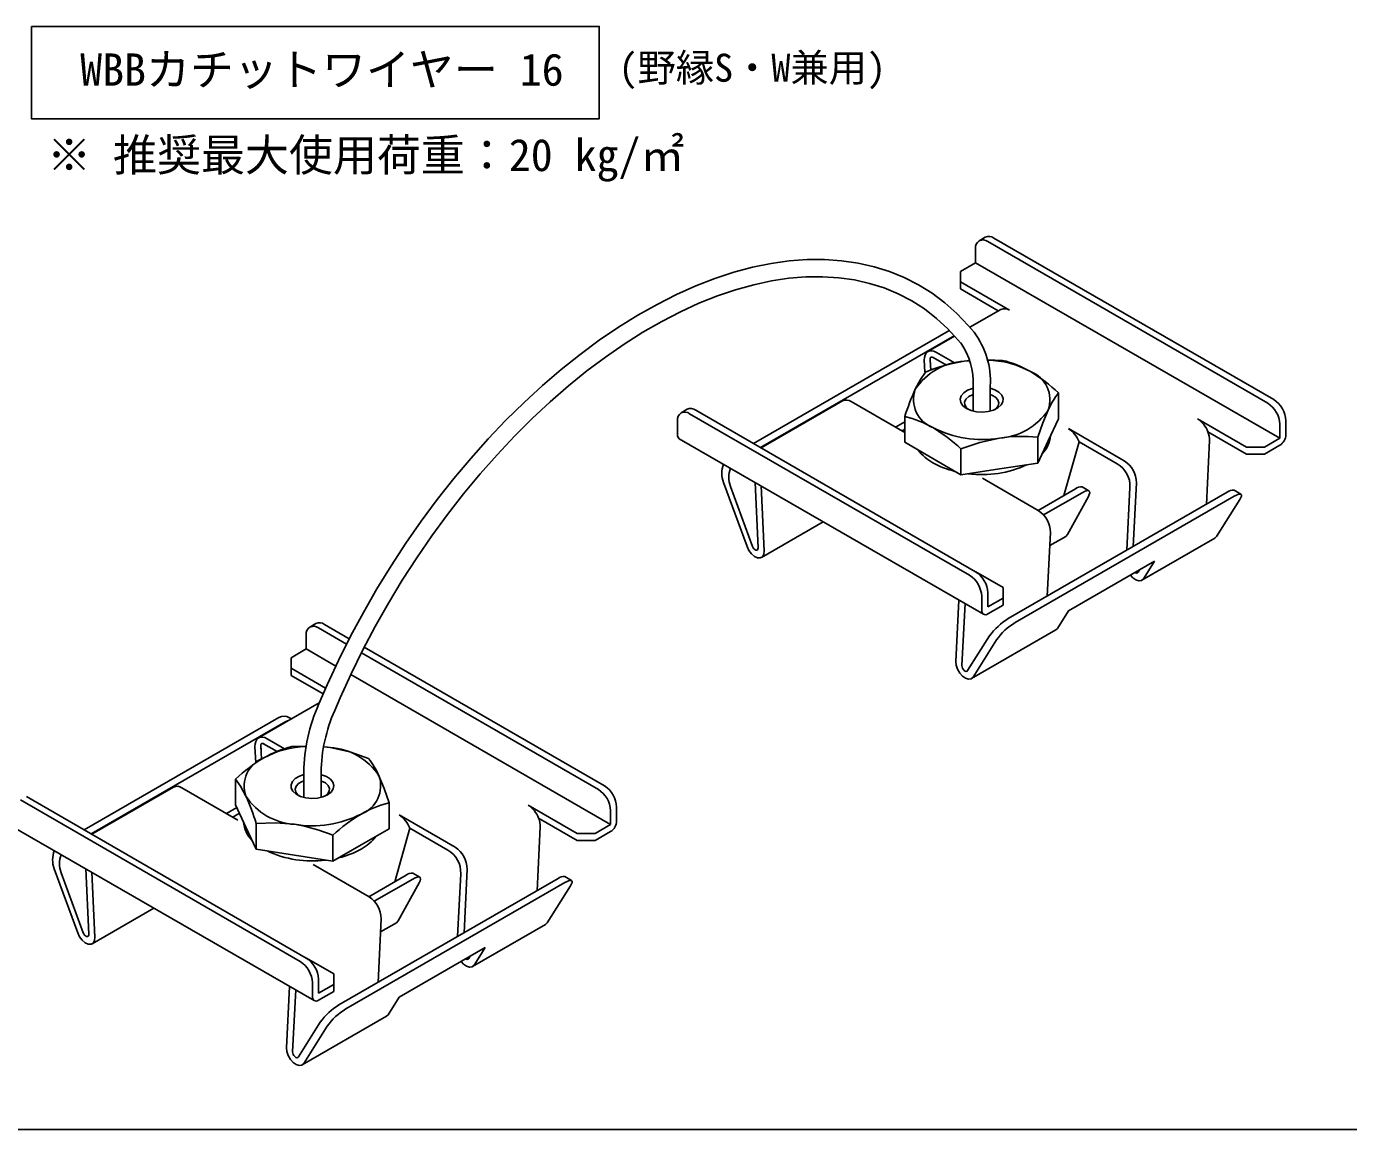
# Model space of a CAD drawing. Units: millimetres on the paper. Extents: x -141 to 141, y -98 to 97.
# Drawn here: x -45.2 to 23.9, y -97.8 to -40.1 of the extents above; entities that cross this region are included whole.
import ezdxf
from ezdxf.enums import TextEntityAlignment as Align

# ---------------------------------------------------------------- set-up
doc = ezdxf.new("R2010")
doc.units = ezdxf.units.MM
doc.layers.add('0-0_文字･図枠･寸法', color=7, linetype='Continuous')
doc.layers.add('0-1_0', color=7, linetype='Continuous')
doc.styles.add('ＭＳ ゴシック', font='')
doc.styles.get('ＭＳ ゴシック').set_extended_font_data('MS Gothic')

msp = doc.modelspace()

# ---------------------------------------------------------------- linework, layer by layer
at = {"layer": '0-0_文字･図枠･寸法'}
msp.add_line((-140.983, -97.813), (141.017, -97.813), dxfattribs=at)
msp.add_lwpolyline([(-44.968, -40.115), (-44.968, -44.941), (-15.27, -44.941), (-15.27, -40.115)], close=True, dxfattribs=at)
at = {"layer": '0-1_0'}
for p, q in [((4.917, -51.14), (4.598, -51.324)), ((4.412, -51.736), (4.412, -52.471)), ((5.048, -51.368), (19.686, -59.818)), ((20.004, -59.634), (5.367, -51.184)), ((4.412, -52.471), (3.616, -52.93)), ((4.412, -52.471), (20.322, -61.655)), ((3.616, -53.848), (3.616, -53.481)), ((3.616, -53.848), (5.599, -54.993)), ((5.731, -54.917), (4.114, -55.85)), ((2.98, -56.053), (-7.202, -61.931)), ((3.294, -56.289), (-6.841, -62.139)), ((3.315, -56.311), (1.912, -57.121)), ((2.98, -56.053), (3.058, -56.016)), ((3.335, -57.727), (2.362, -57.166)), ((1.756, -58.187), (1.727, -57.574)), ((2.035, -57.529), (2.062, -58.104)), ((2.883, -57.834), (2.186, -57.431)), ((4.097, -57.588), (3.807, -57.625)), ((4.101, -57.601), (3.807, -57.625)), ((5.816, -57.58), (5.019, -57.548)), ((4.28, -58.921), (4.28, -59.267)), ((4.28, -59.267), (4.28, -60.23)), ((5.18, -59.267), (5.18, -58.921)), ((5.18, -60.23), (5.18, -59.267)), ((8.748, -60.636), (8.748, -59.282)), ((-10.675, -60.141), (-10.993, -60.325)), ((-2.542, -59.692), (-6.811, -62.157)), ((-2.092, -59.737), (0.712, -61.356)), ((-11.18, -60.737), (-11.18, -61.472)), ((4.094, -68.819), (-10.543, -60.369)), ((-10.225, -60.185), (4.412, -68.635)), ((0.712, -60.799), (0.23, -61.078)), ((8.748, -60.636), (8.205, -61.794)), ((20.64, -61.472), (20.64, -60.737)), ((0.712, -61.184), (0.563, -61.27)), ((12.189, -62.838), (9.27, -61.153)), ((18.572, -62.482), (16.559, -61.32)), ((20.322, -61.655), (20.322, -60.92)), ((-11.087, -61.678), (4.823, -70.862)), ((7.662, -62.952), (7.662, -61.598)), ((8.205, -61.794), (7.662, -62.952)), ((9.034, -64.642), (9.821, -61.839)), ((11.811, -62.988), (9.821, -61.839)), ((16.643, -61.777), (16.478, -65.111)), ((19.526, -62.114), (20.322, -61.655)), ((3.644, -63.567), (2.178, -62.717)), ((7.662, -62.952), (5.653, -63.26)), ((-8.771, -63.965), (-7.544, -67.322)), ((-7.263, -67.31), (-8.41, -64.173)), ((-7.124, -63.965), (-6.964, -67.386)), ((-6.646, -67.549), (-6.806, -64.149)), ((4.772, -63.75), (7.691, -65.435)), ((9.627, -64.299), (7.675, -65.426)), ((10.341, -64.407), (9.988, -64.203)), ((12.322, -67.51), (12.485, -64.224)), ((12.825, -63.981), (12.659, -67.316)), ((17.575, -64.478), (6.119, -71.091)), ((17.935, -64.687), (6.48, -71.299)), ((9.98, -64.503), (7.966, -65.666)), ((9.217, -66.69), (10.311, -64.694)), ((18.231, -64.857), (17.004, -66.797)), ((18.286, -64.584), (17.925, -64.376)), ((-6.785, -67.889), (-3.556, -66.025)), ((8.161, -69.912), (8.326, -66.578)), ((8.292, -67.268), (9.125, -66.787)), ((9.125, -66.787), (9.217, -66.69)), ((13.102, -69.083), (16.921, -66.879)), ((17.004, -66.797), (16.921, -66.879)), ((9.263, -70.689), (13.761, -68.092)), ((13.761, -68.092), (13.451, -68.582)), ((12.905, -68.666), (12.985, -68.54)), ((13.481, -68.535), (13.186, -69.002)), ((5.048, -69.738), (5.048, -70.472)), ((3.538, -70.12), (3.379, -73.336)), ((3.696, -73.54), (3.857, -70.304)), ((4.73, -70.656), (4.73, -69.921)), ((5.048, -70.472), (5.844, -70.013)), ((5.844, -70.381), (5.048, -70.84)), ((5.844, -70.381), (5.844, -70.013)), ((8.687, -71.598), (9.263, -70.689)), ((-30.085, -71.346), (-30.404, -71.53)), ((-29.954, -71.574), (-28.484, -72.423)), ((-28.341, -72.138), (-29.635, -71.391)), ((4.193, -74.227), (8.604, -71.68)), ((8.604, -71.68), (8.687, -71.598)), ((-30.59, -71.942), (-30.59, -72.677)), ((-14.998, -79.841), (-27.56, -72.589)), ((5.142, -71.997), (3.995, -73.81)), ((4.276, -74.145), (5.503, -72.205)), ((-30.59, -72.677), (-31.386, -73.136)), ((-30.59, -72.677), (-29.046, -73.568)), ((-27.705, -72.872), (-15.316, -80.024)), ((-31.386, -74.055), (-31.386, -73.687)), ((-31.386, -74.055), (-29.707, -75.024)), ((-28.267, -74.018), (-14.68, -81.861)), ((-29.91, -75.491), (-33.09, -77.327)), ((-32.022, -76.259), (-42.204, -82.137)), ((-31.661, -76.468), (-41.843, -82.345)), ((-31.367, -76.333), (-31.472, -76.272)), ((-31.73, -77.897), (-32.64, -77.372)), ((-33.235, -78.64), (-33.275, -77.781)), ((-32.967, -77.734), (-32.934, -78.443)), ((-32.123, -78.037), (-32.826, -77.632)), ((-30.592, -77.753), (-31.348, -77.785)), ((-29.683, -77.79), (-29.34, -77.833)), ((-30.722, -79.127), (-30.722, -79.473)), ((-30.722, -79.473), (-30.722, -80.436)), ((-29.822, -79.473), (-29.822, -79.127)), ((-29.822, -80.436), (-29.822, -79.473)), ((-37.544, -79.899), (-41.813, -82.363)), ((-37.094, -79.943), (-34.175, -81.628)), ((-30.908, -89.025), (-45.545, -80.575)), ((-45.227, -80.392), (-30.59, -88.842)), ((-26.257, -82.078), (-26.257, -80.724)), ((-34.226, -80.969), (-34.772, -81.284)), ((-34.085, -81.272), (-34.439, -81.476)), ((-22.813, -83.045), (-25.732, -81.36)), ((-16.43, -82.688), (-18.443, -81.526)), ((-14.68, -81.861), (-14.68, -81.127)), ((-14.362, -81.678), (-14.362, -80.943)), ((-46.089, -81.884), (-30.179, -91.068)), ((-33.211, -83.154), (-33.749, -81.995)), ((-26.257, -82.078), (-27.726, -82.927)), ((-25.968, -84.848), (-25.181, -82.045)), ((-23.191, -83.194), (-25.181, -82.045)), ((-18.359, -81.983), (-18.524, -85.318)), ((-15.476, -82.321), (-14.68, -81.861)), ((-29.196, -83.775), (-29.196, -82.421)), ((-27.726, -82.927), (-29.196, -83.775)), ((-29.196, -83.775), (-31.204, -83.465)), ((-43.773, -84.171), (-42.546, -87.528)), ((-42.126, -84.171), (-41.966, -87.592)), ((-30.23, -83.956), (-27.311, -85.642)), ((-22.177, -84.187), (-22.343, -87.522)), ((-42.265, -87.517), (-43.412, -84.379)), ((-41.648, -87.755), (-41.808, -84.355)), ((-17.427, -84.684), (-28.883, -91.297)), ((-17.067, -84.893), (-28.522, -91.506)), ((-25.375, -84.505), (-27.327, -85.632)), ((-25.022, -84.709), (-27.036, -85.872)), ((-25.785, -86.896), (-24.691, -84.9)), ((-24.661, -84.613), (-25.014, -84.409)), ((-22.68, -87.717), (-22.517, -84.43)), ((-16.716, -84.791), (-17.077, -84.582)), ((-16.771, -85.064), (-17.998, -87.004)), ((-41.787, -88.095), (-38.558, -86.231)), ((-26.841, -90.119), (-26.676, -86.784)), ((-26.71, -87.474), (-25.877, -86.993)), ((-25.877, -86.993), (-25.785, -86.896)), ((-21.9, -89.289), (-18.081, -87.085)), ((-17.998, -87.004), (-18.081, -87.085)), ((-25.739, -90.895), (-21.241, -88.298)), ((-21.241, -88.298), (-21.521, -88.741)), ((-22.097, -88.873), (-22.017, -88.746)), ((-21.521, -88.741), (-21.816, -89.208)), ((-31.464, -90.326), (-31.623, -93.543)), ((-31.306, -93.746), (-31.145, -90.51)), ((-30.272, -90.862), (-30.272, -90.128)), ((-29.954, -89.944), (-29.954, -90.679)), ((-29.954, -90.679), (-29.158, -90.219)), ((-29.158, -90.587), (-29.158, -90.219)), ((-29.158, -90.587), (-29.954, -91.046)), ((-26.315, -91.805), (-25.739, -90.895)), ((-30.809, -94.433), (-26.398, -91.886)), ((-26.398, -91.886), (-26.315, -91.805)), ((-29.86, -92.203), (-31.007, -94.016)), ((-30.726, -94.351), (-29.499, -92.411))]:
    msp.add_line(p, q, dxfattribs=at)
for points in [[(4.329, -56.104), (4.029, -55.75), (3.436, -55.132), (2.802, -54.571), (2.131, -54.071), (1.423, -53.631), (0.681, -53.252), (-0.094, -52.936), (-0.9, -52.683), (-1.736, -52.494), (-2.599, -52.369), (-3.487, -52.308), (-4.398, -52.312), (-5.331, -52.381), (-6.282, -52.515), (-7.25, -52.713), (-8.231, -52.976), (-9.223, -53.302), (-10.224, -53.691), (-11.231, -54.141), (-12.242, -54.651), (-13.253, -55.221), (-14.263, -55.848), (-15.268, -56.53), (-16.267, -57.267), (-17.258, -58.056), (-18.236, -58.895), (-19.201, -59.782), (-20.15, -60.715), (-21.081, -61.692), (-21.991, -62.71), (-22.878, -63.766), (-23.741, -64.858), (-24.576, -65.984), (-25.382, -67.14), (-26.157, -68.324), (-26.9, -69.533), (-27.607, -70.763), (-28.278, -72.012), (-28.911, -73.277)], [(-29.106, -75.901), (-28.821, -75.236), (-28.247, -73.976), (-27.634, -72.728), (-26.982, -71.494), (-26.294, -70.277), (-25.571, -69.082), (-24.815, -67.91), (-24.028, -66.766), (-23.213, -65.651), (-22.37, -64.569), (-21.503, -63.523), (-20.614, -62.515), (-19.705, -61.548), (-18.778, -60.623), (-17.836, -59.745), (-16.882, -58.914), (-15.917, -58.134), (-14.944, -57.405), (-13.967, -56.73), (-12.986, -56.11), (-12.006, -55.547), (-11.029, -55.042), (-10.056, -54.597), (-9.092, -54.212), (-8.137, -53.888), (-7.195, -53.626), (-6.268, -53.426), (-5.357, -53.29), (-4.467, -53.216), (-3.597, -53.205), (-2.75, -53.258), (-1.929, -53.374), (-1.134, -53.553), (-0.368, -53.794), (0.367, -54.099), (1.07, -54.466), (1.739, -54.894), (2.371, -55.383), (2.964, -55.93)], [(6.181, -54.961), (3.616, -53.481), (3.616, -52.93)], [(2.964, -55.93), (3.488, -56.5), (3.63, -56.671)], [(2.362, -57.166), (2.234, -57.106), (2.111, -57.08), (1.998, -57.088), (1.9, -57.128), (1.821, -57.201), (1.765, -57.303), (1.733, -57.429), (1.727, -57.574)], [(2.047, -57.789), (2.047, -57.779), (2.046, -57.769), (2.046, -57.759), (2.045, -57.749), (2.045, -57.738), (2.044, -57.728), (2.044, -57.718), (2.044, -57.708), (2.043, -57.697), (2.043, -57.687), (2.042, -57.676), (2.042, -57.665), (2.041, -57.654), (2.041, -57.643), (2.04, -57.632), (2.039, -57.621), (2.039, -57.609), (2.038, -57.597), (2.038, -57.585), (2.037, -57.573), (2.036, -57.56), (2.036, -57.547), (2.035, -57.535), (2.035, -57.522), (2.035, -57.509), (2.035, -57.496), (2.036, -57.484), (2.037, -57.472), (2.039, -57.461), (2.042, -57.451), (2.046, -57.442), (2.051, -57.433), (2.057, -57.426), (2.064, -57.42), (2.073, -57.415), (2.083, -57.411), (2.094, -57.409), (2.105, -57.408), (2.117, -57.409)], [(2.117, -57.409), (2.128, -57.41), (2.139, -57.412), (2.15, -57.415), (2.16, -57.419), (2.17, -57.423), (2.18, -57.428), (2.19, -57.433), (2.199, -57.439), (2.208, -57.444)], [(1.798, -58.196), (1.532, -58.573), (1.255, -59.091)], [(3.933, -60.092), (3.748, -59.951), (3.636, -59.786), (3.606, -59.61), (3.659, -59.436), (3.791, -59.277), (3.993, -59.144), (4.25, -59.047), (4.28, -59.039)], [(4.28, -59.368), (4.253, -59.377), (4.049, -59.478), (3.906, -59.609), (3.836, -59.759), (3.845, -59.913), (3.933, -60.06), (4.023, -60.139)], [(5.18, -59.039), (5.412, -59.118), (5.628, -59.243), (5.778, -59.398), (5.85, -59.57), (5.838, -59.746), (5.745, -59.915), (5.576, -60.062), (5.345, -60.178), (5.068, -60.254), (4.766, -60.283), (4.461, -60.265), (4.176, -60.2), (3.933, -60.092)], [(5.437, -60.139), (5.491, -60.096), (5.599, -59.954), (5.63, -59.8), (5.58, -59.648), (5.456, -59.511), (5.266, -59.401), (5.18, -59.368)], [(2.178, -62.717), (0.712, -61.866), (0.712, -60.512)], [(7.662, -61.598), (7.928, -60.84), (8.205, -60.177)], [(19.526, -62.114), (18.572, -62.114), (16.008, -60.634)], [(5.653, -63.26), (3.644, -63.567), (3.644, -62.213), (4.628, -61.872), (5.653, -61.643)], [(20.322, -62.023), (19.526, -62.482), (18.572, -62.482)], [(10.311, -64.694), (10.358, -64.592), (10.38, -64.508), (10.374, -64.445), (10.341, -64.407), (10.282, -64.393), (10.201, -64.405), (10.099, -64.442), (9.98, -64.503)], [(18.231, -64.857), (18.286, -64.759), (18.313, -64.679), (18.313, -64.62), (18.286, -64.584), (18.232, -64.573), (18.153, -64.587), (18.053, -64.625), (17.935, -64.687)], [(-7.544, -67.322), (-7.445, -67.525), (-7.31, -67.704), (-7.154, -67.837), (-6.994, -67.91), (-6.849, -67.914), (-6.735, -67.849), (-6.664, -67.723), (-6.646, -67.549)], [(-6.964, -67.386), (-6.97, -67.444), (-6.993, -67.486), (-7.031, -67.508), (-7.08, -67.506), (-7.133, -67.482), (-7.185, -67.438), (-7.23, -67.378), (-7.263, -67.31)], [(4.428, -68.645), (5.844, -69.462), (5.844, -70.013)], [(13.186, -69.002), (13.087, -69.091), (12.952, -69.114), (12.796, -69.066), (12.636, -68.955), (12.508, -68.815)], [(12.752, -68.674), (12.775, -68.688), (12.827, -68.704), (12.872, -68.696), (12.905, -68.666)], [(-29.58, -74.73), (-31.386, -73.687), (-31.386, -73.136)], [(-28.911, -73.277), (-29.504, -74.555), (-29.936, -75.553)], [(3.379, -73.336), (3.397, -73.531), (3.467, -73.739), (3.581, -73.935), (3.726, -74.098), (3.886, -74.21), (4.042, -74.257), (4.177, -74.235), (4.276, -74.145)], [(3.995, -73.81), (3.963, -73.84), (3.918, -73.847), (3.865, -73.831), (3.812, -73.794), (3.764, -73.74), (3.726, -73.674), (3.702, -73.605), (3.696, -73.54)], [(-32.022, -76.259), (-31.891, -76.205), (-31.752, -76.189), (-31.611, -76.212), (-31.472, -76.272), (-31.472, -76.272)], [(-31.493, -76.406), (-31.53, -76.414), (-31.661, -76.468)], [(-32.64, -77.372), (-32.768, -77.313), (-32.891, -77.286), (-33.004, -77.294), (-33.102, -77.335), (-33.181, -77.407), (-33.237, -77.509), (-33.269, -77.635), (-33.275, -77.781)], [(-32.955, -77.994), (-32.955, -77.984), (-32.956, -77.974), (-32.956, -77.964), (-32.957, -77.954), (-32.957, -77.944), (-32.958, -77.934), (-32.958, -77.923), (-32.959, -77.913), (-32.959, -77.902), (-32.959, -77.892), (-32.96, -77.881), (-32.96, -77.87), (-32.961, -77.859), (-32.962, -77.848), (-32.962, -77.837), (-32.963, -77.826), (-32.963, -77.814), (-32.964, -77.802), (-32.964, -77.79), (-32.965, -77.778), (-32.966, -77.765), (-32.966, -77.752), (-32.967, -77.739), (-32.967, -77.726), (-32.967, -77.714), (-32.967, -77.701), (-32.966, -77.689), (-32.965, -77.677), (-32.963, -77.666), (-32.96, -77.656), (-32.956, -77.646), (-32.951, -77.638), (-32.945, -77.631), (-32.937, -77.625), (-32.928, -77.62), (-32.918, -77.617), (-32.907, -77.614), (-32.896, -77.614), (-32.884, -77.614)], [(-32.884, -77.614), (-32.873, -77.615), (-32.862, -77.618), (-32.851, -77.621), (-32.841, -77.625), (-32.831, -77.629), (-32.821, -77.634), (-32.812, -77.639), (-32.802, -77.645), (-32.793, -77.651)], [(-29.34, -77.833), (-29.483, -77.812), (-29.686, -77.798)], [(-27.332, -78.406), (-28.316, -78.064), (-29.34, -77.833)], [(-33.749, -81.995), (-34.287, -80.836), (-34.287, -79.482), (-34.024, -79.859), (-33.749, -80.378)], [(-29.476, -80.3), (-29.72, -80.407), (-30.005, -80.472), (-30.31, -80.49), (-30.612, -80.46), (-30.889, -80.384), (-31.12, -80.267), (-31.288, -80.119), (-31.38, -79.951), (-31.391, -79.774), (-31.318, -79.602), (-31.168, -79.448), (-30.952, -79.323), (-30.722, -79.245)], [(-29.822, -79.245), (-29.789, -79.254), (-29.532, -79.351), (-29.331, -79.484), (-29.2, -79.644), (-29.147, -79.818), (-29.179, -79.994), (-29.291, -80.159), (-29.476, -80.3)], [(-26.257, -80.724), (-26.52, -79.966), (-26.794, -79.303)], [(-30.722, -79.574), (-30.806, -79.606), (-30.996, -79.716), (-31.121, -79.853), (-31.171, -80.005), (-31.141, -80.159), (-31.034, -80.301), (-30.979, -80.346)], [(-29.565, -80.346), (-29.476, -80.267), (-29.388, -80.121), (-29.377, -79.966), (-29.447, -79.816), (-29.59, -79.685), (-29.793, -79.584), (-29.822, -79.574)], [(-15.476, -82.321), (-16.43, -82.321), (-18.994, -80.84)], [(-31.204, -83.465), (-33.211, -83.154), (-33.211, -81.8), (-32.228, -81.762), (-31.204, -81.848)], [(-14.68, -82.229), (-15.476, -82.688), (-16.43, -82.688)], [(-24.691, -84.9), (-24.644, -84.798), (-24.622, -84.714), (-24.628, -84.652), (-24.661, -84.613), (-24.72, -84.599), (-24.801, -84.611), (-24.903, -84.648), (-25.022, -84.709)], [(-16.771, -85.064), (-16.716, -84.966), (-16.689, -84.886), (-16.689, -84.826), (-16.716, -84.791), (-16.77, -84.779), (-16.849, -84.793), (-16.949, -84.831), (-17.067, -84.893)], [(-42.546, -87.528), (-42.447, -87.731), (-42.312, -87.91), (-42.156, -88.043), (-41.996, -88.116), (-41.851, -88.12), (-41.737, -88.056), (-41.666, -87.929), (-41.648, -87.755)], [(-41.966, -87.592), (-41.972, -87.65), (-41.995, -87.692), (-42.033, -87.714), (-42.082, -87.713), (-42.135, -87.688), (-42.187, -87.644), (-42.232, -87.584), (-42.265, -87.517)], [(-30.574, -88.851), (-29.158, -89.668), (-29.158, -90.219)], [(-21.816, -89.208), (-21.915, -89.297), (-22.05, -89.32), (-22.206, -89.273), (-22.366, -89.161), (-22.494, -89.021)], [(-22.25, -88.881), (-22.227, -88.894), (-22.175, -88.91), (-22.13, -88.902), (-22.097, -88.873)], [(-31.623, -93.543), (-31.605, -93.737), (-31.535, -93.945), (-31.421, -94.141), (-31.276, -94.305), (-31.116, -94.416), (-30.96, -94.463), (-30.825, -94.441), (-30.726, -94.351)], [(-31.007, -94.016), (-31.039, -94.046), (-31.084, -94.053), (-31.137, -94.038), (-31.19, -94), (-31.238, -93.946), (-31.276, -93.88), (-31.3, -93.811), (-31.306, -93.746)]]:
    msp.add_lwpolyline(points, dxfattribs=at)
for centre, radius, start, end in [((5.103, -51.552), 0.453, 54.38234, 114.30723), ((4.8, -51.673), 0.393, 50.79671, 189.21399), ((5.917, -55.332), 0.455, 54.53269, 114.15688), ((0.757, -58.72), 3.529, 356.73052, 35.48514), ((0.887, -58.681), 4.3, 356.79855, 36.82393), ((4.001, -60.918), 3.298, 93.37339, 146.37041), ((5.206, -66.379), 8.864, 99.07925, 112.60925), ((4.872, -62.645), 5.085, 61.70113, 88.22762), ((4.54, -62.884), 5.455, 59.81867, 76.46797), ((6.719, -59.643), 1.579, 340.23755, 69.11596), ((2.641, -65.803), 8.935, 46.87807, 58.70229), ((12.137, -64.065), 11.964, 155.43818, 162.72695), ((2.741, -59.625), 1.579, 160.23754, 249.11597), ((12.302, -62.049), 4.504, 142.09419, 155.44943), ((-10.489, -60.553), 0.453, 54.38234, 114.30723), ((-2.355, -60.102), 0.45, 54.18795, 114.50162), ((18.94, -60.983), 1.383, 2.6055, 57.39452), ((19.258, -60.799), 1.383, 2.6055, 57.39452), ((-10.792, -60.674), 0.393, 50.79671, 189.21399), ((-0.564, -65.816), 5.455, 59.81976, 76.46689), ((5.459, -58.351), 3.298, 273.37346, 326.37034), ((15.263, -61.797), 1.381, 20.22715, 57.36199), ((-10.962, -61.497), 0.219, 173.31355, 235.37539), ((4.723, -56.203), 5.519, 242.53837, 279.70013), ((-2.458, -68.728), 8.927, 46.8722, 58.70785), ((6.849, -61.409), 1.484, 314.4547, 355.30586), ((8.525, -62.317), 1.381, 20.22712, 57.36202), ((15.509, -61.75), 1.135, 358.63829, 22.26408), ((19.949, -61.44), 0.692, 302.60562, 357.39432), ((6.836, -69.572), 8.017, 84.08528, 98.48488), ((3.341, -60.813), 2.422, 216.94122, 241.3052), ((11.454, -63.995), 1.37, 0.59102, 57.57081), ((-7.56, -63.496), 1.298, 158.34146, 201.17536), ((-7.199, -63.704), 1.298, 158.3425, 201.17432), ((4.341, -59.089), 4.414, 240.66237, 256.79798), ((4.747, -57.975), 5.582, 262.55394, 294.85692), ((11.136, -64.157), 1.35, 357.16408, 60.00269), ((9.903, -64.608), 0.414, 78.16975, 131.74269), ((17.856, -64.792), 0.421, 80.6104, 131.90346), ((6.956, -66.592), 1.37, 0.59102, 57.57081), ((3.348, -69.984), 1.383, 2.6055, 57.39452), ((3.667, -69.8), 1.383, 2.6055, 57.39452), ((4.924, -70.688), 0.197, 170.78712, 309.20231), ((7.774, -73.856), 3.223, 120.90236, 144.7604), ((-30.202, -71.879), 0.393, 50.79671, 189.21399), ((-29.899, -71.759), 0.453, 54.38234, 114.30723), ((8.135, -74.064), 3.223, 120.90236, 144.7604), ((-21.538, -79.272), 9.185, 156.11555, 179.09508), ((-21.388, -79.305), 8.436, 156.20045, 178.79056), ((-30.416, -82.85), 5.082, 92.10628, 118.20226), ((-30.065, -83.14), 5.506, 103.47383, 119.99507), ((-29.537, -81.114), 3.286, 33.43909, 86.56629), ((-28.518, -85.586), 8.399, 120.78989, 133.38356), ((-32.257, -79.851), 1.583, 110.74234, 199.46055), ((-30.916, -81.166), 4.523, 24.33148, 37.60409), ((-28.287, -79.83), 1.583, 290.7422, 19.46085), ((-37.357, -80.308), 0.45, 54.18795, 114.50162), ((-16.062, -81.189), 1.383, 2.6055, 57.39452), ((-15.744, -81.006), 1.383, 2.6055, 57.39452), ((-31.007, -78.567), 3.287, 213.43953, 266.56585), ((-44.727, -85.345), 12.05, 17.11218, 24.34419), ((-24.974, -86.078), 5.506, 103.47342, 119.99547), ((-19.739, -82.004), 1.381, 20.22715, 57.36199), ((-30.266, -76.402), 5.526, 260.22908, 297.35708), ((-23.423, -88.53), 8.405, 120.79447, 133.37898), ((-26.477, -82.523), 1.381, 20.22712, 57.36202), ((-19.493, -81.956), 1.135, 358.63829, 22.26408), ((-32.396, -81.617), 1.479, 184.52425, 225.27202), ((-32.615, -90.596), 8.861, 67.30263, 80.83377), ((-15.053, -81.646), 0.692, 302.60489, 357.39505), ((-28.889, -81.012), 2.431, 298.57297, 322.90108), ((-42.562, -83.702), 1.298, 158.34184, 201.17499), ((-42.201, -83.91), 1.298, 158.34288, 201.17395), ((-30.29, -78.188), 5.575, 245.04699, 277.367), ((-29.888, -79.282), 4.428, 283.09221, 299.21525), ((-23.866, -84.363), 1.35, 357.16408, 60.00269), ((-23.548, -84.201), 1.37, 0.59102, 57.57081), ((-25.099, -84.814), 0.414, 78.16693, 131.74508), ((-17.146, -84.998), 0.421, 80.61044, 131.90363), ((-28.046, -86.798), 1.37, 0.59102, 57.57081), ((-31.654, -90.19), 1.383, 2.6055, 57.39452), ((-31.335, -90.007), 1.383, 2.6055, 57.39452), ((-30.078, -90.894), 0.197, 170.78368, 309.20428), ((-27.228, -94.062), 3.223, 120.90217, 144.76048), ((-26.867, -94.271), 3.223, 120.90217, 144.76048)]:
    msp.add_arc(centre, radius, start, end, dxfattribs=at)

# ---------------------------------------------------------------- texts
at = {"layer": '0-0_文字･図枠･寸法', "style": 'ＭＳ ゴシック'}
for s, height, p in [('WBBカチットワイヤー 16', 1.686, (-42.415, -43.72)), ('(野縁S・W兼用)', 1.466, (-14.263, -43.447)), ('※ 推奨最大使用荷重：20 kg/㎡', 1.686, (-44.144, -48.187))]:
    msp.add_text(s, height=height, dxfattribs=at).set_placement(p, align=Align.BOTTOM_LEFT)

doc.saveas('drawing.dxf')
